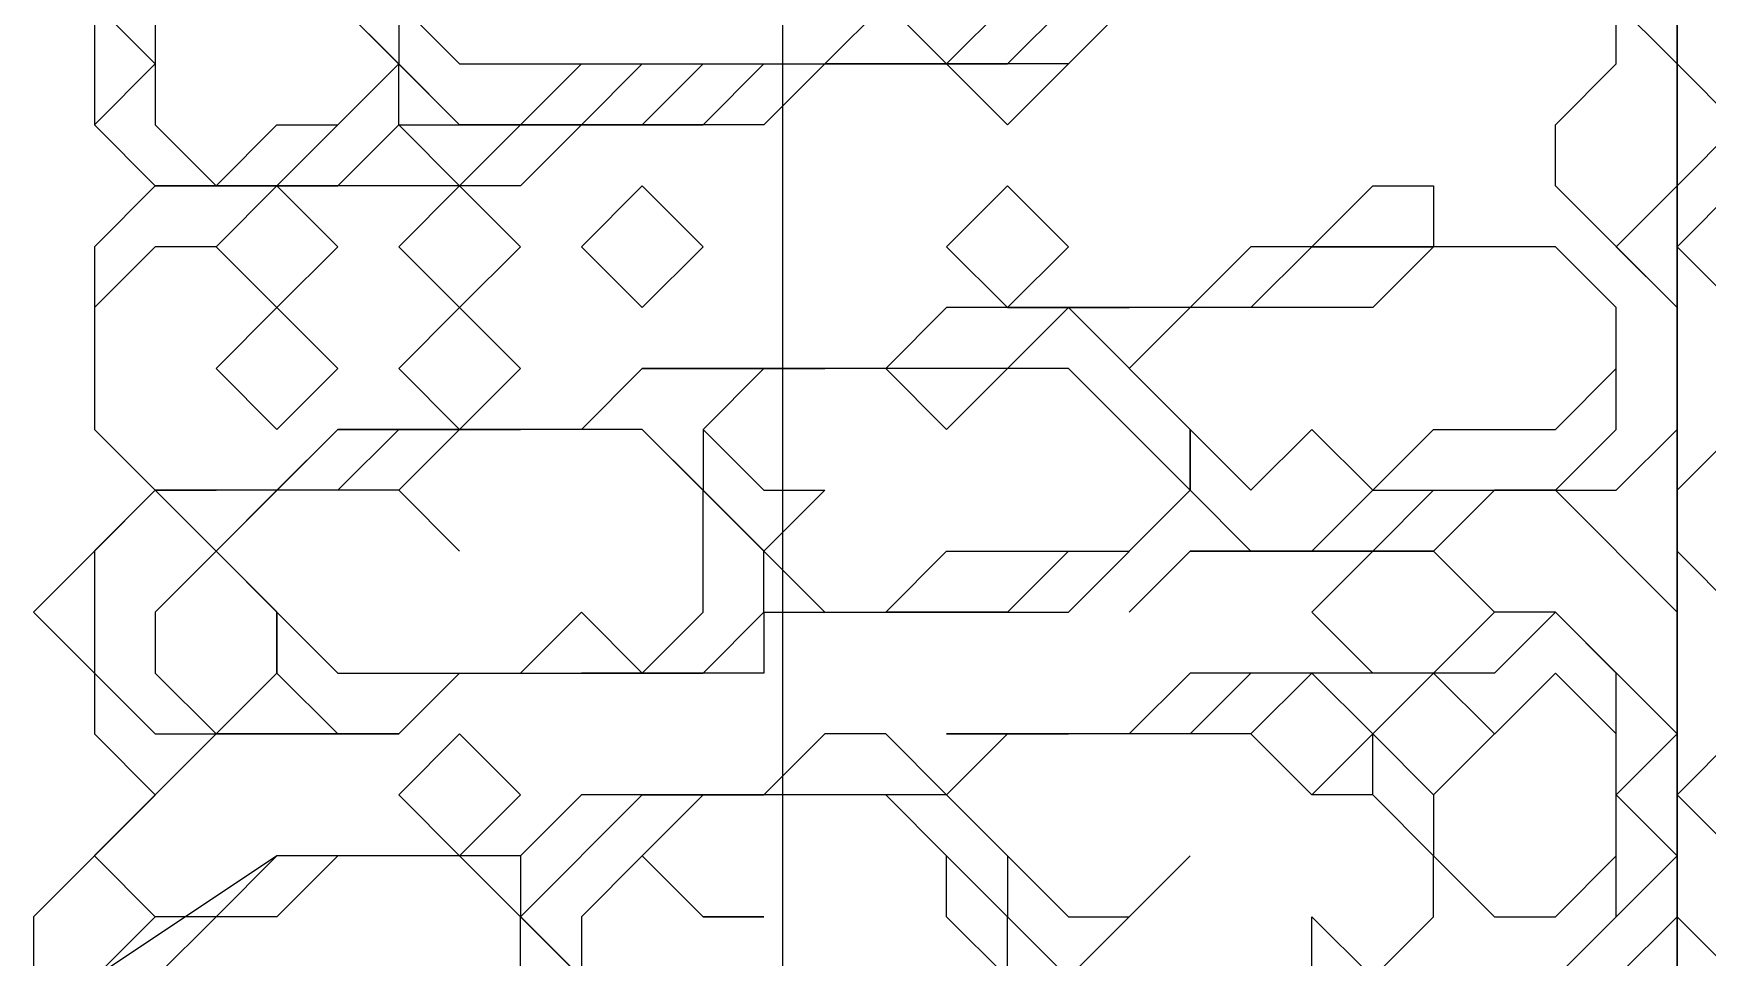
# Model space of a CAD drawing. Extents: x 46 to 224, y 52 to 151.
# Drawn here: x 92.67 to 109.04, y 88.32 to 97.35 of the extents above; entities that cross this region are included whole.
import ezdxf

# ---------------------------------------------------------------- set-up
doc = ezdxf.new("R2010")
doc.units = 0
doc.layers.add('OUTLINE', color=1, linetype='CONTINUOUS')

msp = doc.modelspace()

# ---------------------------------------------------------------- linework, layer by layer
for p, q in [((108.7437, 136.9326), (108.7437, 85.7421)), ((108.7437, 136.9326), (108.7437, 85.7421)), ((108.7437, 86.3373), (108.7437, 132.7659)), ((108.7437, 86.3373), (108.7437, 132.7659)), ((108.7437, 111.9326), (108.7437, 97.0516)), ((93.2675, 100.0278), (93.2675, 96.4564)), ((93.2675, 100.0278), (93.2675, 96.4564)), ((93.2675, 100.0278), (93.2675, 96.4564)), ((93.2675, 100.0278), (93.2675, 96.4564)), ((93.8627, 98.8373), (93.8627, 96.4564)), ((96.2437, 98.2421), (96.2437, 97.0516)), ((108.7437, 97.0516), (107.5532, 98.2421)), ((93.2675, 97.6468), (93.8627, 97.0516)), ((93.2675, 97.6468), (93.8627, 97.0516)), ((96.2437, 97.0516), (95.6484, 97.6468)), ((95.6484, 97.6468), (96.8389, 96.4564)), ((96.2437, 97.0516), (95.6484, 97.6468)), ((96.2437, 97.0516), (95.6484, 97.6468)), ((96.2437, 97.6468), (96.8389, 97.0516)), ((100.4103, 97.0516), (101.0056, 97.6468)), ((100.4103, 97.0516), (101.0056, 97.6468)), ((100.4103, 97.0516), (101.0056, 97.6468)), ((100.4103, 97.0516), (101.0056, 97.6468)), ((100.4103, 97.0516), (101.0056, 97.6468)), ((100.4103, 97.0516), (101.0056, 97.6468)), ((101.0056, 97.6468), (101.6008, 97.0516)), ((101.0056, 97.6468), (101.6008, 97.0516)), ((101.0056, 97.6468), (101.6008, 97.0516)), ((101.6008, 97.0516), (102.196, 97.6468)), ((102.196, 97.0516), (102.7913, 97.6468)), ((102.196, 97.0516), (102.7913, 97.6468)), ((103.3865, 97.6468), (102.196, 96.4564)), ((102.196, 97.0516), (102.7913, 97.6468)), ((103.3865, 97.6468), (102.196, 96.4564)), ((103.3865, 97.6468), (102.7913, 97.0516)), ((108.1484, 97.0516), (108.1484, 97.6468)), ((108.1484, 97.0516), (108.1484, 97.6468)), ((93.8627, 97.0516), (93.2675, 96.4564)), ((93.8627, 97.0516), (93.8627, 96.4564)), ((95.0532, 95.8611), (96.2437, 97.0516)), ((95.0532, 95.8611), (96.2437, 97.0516)), ((95.0532, 95.8611), (96.2437, 97.0516)), ((95.6484, 96.4564), (96.2437, 97.0516)), ((96.2437, 97.0516), (96.8389, 96.4564)), ((96.2437, 96.4564), (96.2437, 97.0516)), ((96.2437, 97.0516), (96.8389, 96.4564)), ((96.2437, 97.0516), (96.8389, 96.4564)), ((96.2437, 96.4564), (96.2437, 97.0516)), ((96.2437, 97.0516), (96.8389, 96.4564)), ((96.8389, 97.0516), (100.4103, 97.0516)), ((97.4341, 96.4564), (98.0294, 97.0516)), ((98.0294, 96.4564), (98.6246, 97.0516)), ((98.0294, 97.0516), (100.4103, 97.0516)), ((98.6246, 96.4564), (99.2198, 97.0516)), ((98.6246, 96.4564), (99.2198, 97.0516)), ((98.6246, 97.0516), (100.4103, 97.0516)), ((98.6246, 96.4564), (99.2198, 97.0516)), ((99.2198, 97.0516), (100.4103, 97.0516)), ((99.2198, 96.4564), (99.8151, 97.0516)), ((99.2198, 97.0516), (100.4103, 97.0516)), ((99.2198, 97.0516), (100.4103, 97.0516)), ((99.8151, 97.0516), (102.196, 97.0516)), ((100.4103, 97.0516), (99.8151, 96.4564)), ((100.4103, 97.0516), (99.8151, 96.4564)), ((100.4103, 97.0516), (99.8151, 96.4564)), ((100.4103, 97.0516), (101.6008, 97.0516)), ((101.0056, 97.0516), (100.4103, 97.0516)), ((102.7913, 97.0516), (100.4103, 97.0516)), ((101.6008, 97.0516), (100.4103, 97.0516)), ((101.6008, 97.0516), (100.4103, 97.0516)), ((101.6008, 97.0516), (101.0056, 97.0516)), ((101.6008, 97.0516), (102.196, 97.0516)), ((102.196, 96.4564), (101.6008, 97.0516)), ((101.6008, 97.0516), (102.196, 97.0516)), ((102.196, 96.4564), (101.6008, 97.0516)), ((107.5532, 96.4564), (108.1484, 97.0516)), ((107.5532, 96.4564), (108.1484, 97.0516)), ((108.7437, 97.0516), (109.3389, 96.4564)), ((108.7437, 96.4564), (108.7437, 97.0516)), ((93.2675, 96.4564), (93.8627, 95.8611)), ((93.2675, 96.4564), (93.8627, 95.8611)), ((93.2675, 96.4564), (93.8627, 95.8611)), ((93.2675, 96.4564), (93.8627, 95.8611)), ((93.2675, 96.4564), (93.8627, 95.8611)), ((93.8627, 96.4564), (94.4579, 95.8611)), ((93.8627, 96.4564), (94.4579, 95.8611)), ((94.4579, 95.8611), (95.0532, 96.4564)), ((95.0532, 96.4564), (95.6484, 96.4564)), ((95.6484, 95.8611), (96.2437, 96.4564)), ((96.2437, 96.4564), (95.6484, 95.8611)), ((95.6484, 95.8611), (96.2437, 96.4564)), ((95.6484, 95.8611), (96.2437, 96.4564)), ((96.2437, 96.4564), (99.2198, 96.4564)), ((96.8389, 95.8611), (96.2437, 96.4564)), ((96.8389, 96.4564), (98.6246, 96.4564)), ((96.8389, 96.4564), (98.6246, 96.4564)), ((97.4341, 96.4564), (96.8389, 96.4564)), ((97.4341, 96.4564), (96.8389, 95.8611)), ((96.8389, 96.4564), (98.6246, 96.4564)), ((96.8389, 96.4564), (98.0294, 96.4564)), ((96.8389, 96.4564), (97.4341, 96.4564)), ((96.8389, 96.4564), (98.6246, 96.4564)), ((98.6246, 96.4564), (97.4341, 96.4564)), ((99.8151, 96.4564), (97.4341, 96.4564)), ((98.0294, 96.4564), (97.4341, 95.8611)), ((98.0294, 96.4564), (97.4341, 95.8611)), ((99.8151, 96.4564), (98.0294, 96.4564)), ((99.8151, 96.4564), (98.0294, 96.4564)), ((107.5532, 95.8611), (107.5532, 96.4564)), ((107.5532, 95.8611), (107.5532, 96.4564)), ((109.3389, 96.4564), (108.7437, 95.8611)), ((108.7437, 95.8611), (108.7437, 96.4564)), ((93.8627, 95.8611), (93.2675, 95.2659)), ((93.8627, 95.8611), (95.0532, 95.8611)), ((93.8627, 95.8611), (95.6484, 95.8611)), ((95.6484, 95.8611), (93.8627, 95.8611)), ((93.8627, 95.8611), (95.6484, 95.8611)), ((93.8627, 95.8611), (95.0532, 95.8611)), ((93.8627, 95.8611), (95.6484, 95.8611)), ((95.0532, 95.8611), (94.4579, 95.2659)), ((95.0532, 95.8611), (94.4579, 95.2659)), ((94.4579, 95.8611), (95.0532, 95.8611)), ((95.0532, 95.8611), (94.4579, 95.2659)), ((95.6484, 95.2659), (95.0532, 95.8611)), ((97.4341, 95.8611), (95.0532, 95.8611)), ((97.4341, 95.8611), (95.0532, 95.8611)), ((96.8389, 95.8611), (96.2437, 95.2659)), ((97.4341, 95.2659), (96.8389, 95.8611)), ((98.6246, 95.8611), (98.0294, 95.2659)), ((99.2198, 95.2659), (98.6246, 95.8611)), ((102.196, 95.8611), (101.6008, 95.2659)), ((102.7913, 95.2659), (102.196, 95.8611)), ((105.1722, 95.2659), (105.7675, 95.8611)), ((105.1722, 95.2659), (105.7675, 95.8611)), ((105.7675, 95.8611), (106.3627, 95.8611)), ((105.7675, 95.8611), (106.3627, 95.8611)), ((106.3627, 95.8611), (106.3627, 95.2659)), ((106.3627, 95.8611), (106.3627, 95.2659)), ((108.7437, 94.6707), (107.5532, 95.8611)), ((108.7437, 94.6707), (107.5532, 95.8611)), ((108.1484, 95.2659), (108.7437, 95.8611)), ((108.7437, 95.8611), (108.7437, 88.7183)), ((109.3389, 95.8611), (108.7437, 95.2659)), ((109.3389, 95.8611), (108.7437, 95.2659)), ((93.2675, 95.2659), (93.2675, 93.4802)), ((93.8627, 95.2659), (93.2675, 94.6707)), ((93.8627, 95.2659), (93.2675, 94.6707)), ((94.4579, 95.2659), (93.8627, 95.2659)), ((94.4579, 95.2659), (93.8627, 95.2659)), ((94.4579, 95.2659), (95.0532, 94.6707)), ((95.0532, 94.6707), (95.6484, 95.2659)), ((96.2437, 95.2659), (96.8389, 94.6707)), ((96.8389, 94.6707), (97.4341, 95.2659)), ((98.0294, 95.2659), (98.6246, 94.6707)), ((98.6246, 94.6707), (99.2198, 95.2659)), ((101.6008, 95.2659), (102.196, 94.6707)), ((102.196, 94.6707), (102.7913, 95.2659)), ((104.577, 95.2659), (103.9818, 94.6707)), ((104.577, 95.2659), (103.9818, 94.6707)), ((107.5532, 95.2659), (104.577, 95.2659)), ((107.5532, 95.2659), (104.577, 95.2659)), ((105.1722, 95.2659), (104.577, 94.6707)), ((105.1722, 95.2659), (106.3627, 95.2659)), ((105.7675, 95.2659), (105.1722, 95.2659)), ((106.3627, 95.2659), (105.1722, 95.2659)), ((107.5532, 95.2659), (105.1722, 95.2659)), ((106.3627, 95.2659), (105.1722, 95.2659)), ((106.3627, 95.2659), (105.7675, 95.2659)), ((106.3627, 95.2659), (105.7675, 94.6707)), ((107.5532, 95.2659), (106.3627, 95.2659)), ((108.1484, 94.6707), (107.5532, 95.2659)), ((108.1484, 94.6707), (107.5532, 95.2659)), ((108.1484, 94.6707), (107.5532, 95.2659)), ((108.1484, 94.6707), (107.5532, 95.2659)), ((108.7437, 94.6707), (108.1484, 95.2659)), ((108.7437, 95.2659), (109.3389, 94.6707)), ((108.7437, 95.2659), (109.3389, 94.6707)), ((93.2675, 94.6707), (93.2675, 93.4802)), ((93.2675, 94.6707), (93.2675, 93.4802)), ((95.0532, 94.6707), (94.4579, 94.0754)), ((95.6484, 94.0754), (95.0532, 94.6707)), ((96.8389, 94.6707), (96.2437, 94.0754)), ((97.4341, 94.0754), (96.8389, 94.6707)), ((101.6008, 94.6707), (101.0056, 94.0754)), ((101.6008, 94.6707), (101.0056, 94.0754)), ((103.9818, 94.6707), (101.6008, 94.6707)), ((103.9818, 94.6707), (101.6008, 94.6707)), ((102.196, 94.6707), (103.3865, 94.6707)), ((102.7913, 94.6707), (102.196, 94.6707)), ((102.7913, 94.6707), (102.196, 94.0754)), ((102.196, 94.6707), (103.3865, 94.6707)), ((102.7913, 94.6707), (102.196, 94.6707)), ((103.3865, 94.6707), (102.7913, 94.6707)), ((103.9818, 93.4802), (102.7913, 94.6707)), ((103.3865, 94.6707), (102.7913, 94.6707)), ((103.9818, 94.6707), (103.3865, 94.0754)), ((103.9818, 94.6707), (103.3865, 94.0754)), ((104.577, 94.6707), (103.9818, 94.6707)), ((105.7675, 94.6707), (103.9818, 94.6707)), ((108.1484, 94.0754), (108.1484, 94.6707)), ((108.1484, 94.0754), (108.1484, 94.6707)), ((108.1484, 94.0754), (108.1484, 94.6707)), ((108.1484, 94.0754), (108.1484, 94.6707)), ((108.7437, 88.7183), (108.7437, 94.6707)), ((108.7437, 93.4802), (108.7437, 94.6707)), ((108.7437, 93.4802), (108.7437, 94.6707)), ((94.4579, 94.0754), (95.0532, 93.4802)), ((95.0532, 93.4802), (95.6484, 94.0754)), ((96.2437, 94.0754), (96.8389, 93.4802)), ((96.8389, 93.4802), (97.4341, 94.0754)), ((98.6246, 94.0754), (98.0294, 93.4802)), ((101.0056, 94.0754), (98.6246, 94.0754)), ((98.6246, 94.0754), (100.4103, 94.0754)), ((99.2198, 94.0754), (98.6246, 94.0754)), ((98.6246, 94.0754), (100.4103, 94.0754)), ((99.2198, 94.0754), (98.6246, 94.0754)), ((100.4103, 94.0754), (99.2198, 94.0754)), ((99.8151, 94.0754), (99.2198, 93.4802)), ((99.8151, 94.0754), (99.2198, 93.4802)), ((99.8151, 94.0754), (99.2198, 93.4802)), ((100.4103, 94.0754), (99.2198, 94.0754)), ((101.0056, 94.0754), (99.8151, 94.0754)), ((102.196, 94.0754), (99.8151, 94.0754)), ((101.0056, 94.0754), (99.8151, 94.0754)), ((101.6008, 93.4802), (101.0056, 94.0754)), ((102.196, 94.0754), (101.6008, 93.4802)), ((102.7913, 94.0754), (102.196, 94.0754)), ((103.9818, 92.8849), (102.7913, 94.0754)), ((103.3865, 94.0754), (103.9818, 93.4802)), ((103.3865, 94.0754), (104.577, 92.8849)), ((107.5532, 93.4802), (108.1484, 94.0754)), ((108.1484, 93.4802), (108.1484, 94.0754)), ((108.1484, 93.4802), (108.1484, 94.0754)), ((108.1484, 93.4802), (108.1484, 94.0754)), ((93.2675, 93.4802), (93.8627, 92.8849)), ((93.2675, 93.4802), (93.8627, 92.8849)), ((93.2675, 93.4802), (93.8627, 92.8849)), ((95.6484, 93.4802), (94.4579, 92.2897)), ((95.6484, 93.4802), (95.0532, 92.8849)), ((98.0294, 93.4802), (95.6484, 93.4802)), ((95.6484, 93.4802), (97.4341, 93.4802)), ((96.2437, 93.4802), (95.6484, 93.4802)), ((98.6246, 93.4802), (95.6484, 93.4802)), ((96.2437, 93.4802), (95.6484, 92.8849)), ((95.6484, 93.4802), (97.4341, 93.4802)), ((96.2437, 93.4802), (95.6484, 93.4802)), ((96.2437, 93.4802), (97.4341, 93.4802)), ((96.8389, 93.4802), (96.2437, 93.4802)), ((97.4341, 93.4802), (96.2437, 93.4802)), ((98.6246, 93.4802), (96.2437, 93.4802)), ((96.8389, 93.4802), (96.2437, 92.8849)), ((97.4341, 93.4802), (96.2437, 93.4802)), ((97.4341, 93.4802), (96.8389, 93.4802)), ((98.6246, 93.4802), (96.8389, 93.4802)), ((99.8151, 92.2897), (98.6246, 93.4802)), ((99.2198, 92.8849), (98.6246, 93.4802)), ((99.2198, 92.8849), (98.6246, 93.4802)), ((99.2198, 93.4802), (99.2198, 92.8849)), ((99.2198, 93.4802), (99.2198, 92.8849)), ((99.2198, 93.4802), (99.8151, 92.8849)), ((103.9818, 92.8849), (103.9818, 93.4802)), ((103.9818, 93.4802), (103.9818, 92.8849)), ((103.9818, 92.8849), (103.9818, 93.4802)), ((103.9818, 93.4802), (103.9818, 92.8849)), ((103.9818, 93.4802), (103.9818, 92.8849)), ((103.9818, 92.8849), (103.9818, 93.4802)), ((104.577, 92.8849), (105.1722, 93.4802)), ((105.1722, 93.4802), (105.7675, 92.8849)), ((105.7675, 92.8849), (106.3627, 93.4802)), ((106.3627, 93.4802), (107.5532, 93.4802)), ((107.5532, 92.8849), (108.1484, 93.4802)), ((107.5532, 92.8849), (108.1484, 93.4802)), ((107.5532, 92.8849), (108.1484, 93.4802)), ((108.1484, 92.8849), (108.7437, 93.4802)), ((108.1484, 92.8849), (108.7437, 93.4802)), ((109.3389, 93.4802), (108.7437, 92.8849)), ((109.3389, 93.4802), (108.7437, 92.8849)), ((93.8627, 92.8849), (92.6722, 91.6945)), ((93.8627, 92.8849), (93.2675, 92.2897)), ((93.8627, 92.8849), (93.2675, 92.2897)), ((93.8627, 92.8849), (93.2675, 92.2897)), ((93.8627, 92.8849), (93.2675, 92.2897)), ((95.0532, 92.8849), (93.8627, 92.8849)), ((93.8627, 92.8849), (94.4579, 92.8849)), ((94.4579, 92.8849), (93.8627, 92.8849)), ((93.8627, 92.8849), (94.4579, 92.8849)), ((94.4579, 92.8849), (93.8627, 92.8849)), ((94.4579, 92.2897), (93.8627, 92.8849)), ((93.8627, 92.8849), (94.4579, 92.8849)), ((94.4579, 92.8849), (93.8627, 92.8849)), ((95.0532, 92.8849), (94.4579, 92.2897)), ((95.0532, 92.8849), (94.4579, 92.2897)), ((95.6484, 92.8849), (95.0532, 92.8849)), ((96.2437, 92.8849), (95.0532, 92.8849)), ((96.2437, 92.8849), (96.8389, 92.2897)), ((96.8389, 92.2897), (96.2437, 92.8849)), ((99.2198, 92.8849), (100.4103, 91.6945)), ((99.2198, 92.2897), (99.2198, 92.8849)), ((99.2198, 92.8849), (100.4103, 91.6945)), ((99.2198, 92.2897), (99.2198, 92.8849)), ((99.8151, 92.8849), (100.4103, 92.8849)), ((100.4103, 92.8849), (99.8151, 92.2897)), ((102.7913, 91.6945), (103.9818, 92.8849)), ((103.3865, 92.2897), (103.9818, 92.8849)), ((103.3865, 92.2897), (103.9818, 92.8849)), ((103.3865, 92.2897), (103.9818, 92.8849)), ((103.9818, 92.8849), (104.577, 92.2897)), ((103.9818, 92.8849), (104.577, 92.2897)), ((103.9818, 92.8849), (104.577, 92.2897)), ((105.1722, 92.2897), (105.7675, 92.8849)), ((105.7675, 92.2897), (106.3627, 92.8849)), ((105.7675, 92.2897), (106.3627, 92.8849)), ((105.7675, 92.8849), (107.5532, 92.8849)), ((106.3627, 92.8849), (107.5532, 92.8849)), ((106.9579, 92.8849), (106.3627, 92.2897)), ((106.3627, 92.2897), (106.9579, 92.8849)), ((106.3627, 92.8849), (107.5532, 92.8849)), ((106.9579, 92.8849), (106.3627, 92.2897)), ((106.3627, 92.2897), (106.9579, 92.8849)), ((107.5532, 92.8849), (106.9579, 92.8849)), ((106.9579, 92.8849), (108.1484, 92.8849)), ((107.5532, 92.8849), (106.9579, 92.8849)), ((106.9579, 92.8849), (108.1484, 92.8849)), ((108.7437, 91.6945), (107.5532, 92.8849)), ((108.7437, 91.6945), (107.5532, 92.8849)), ((108.7437, 92.8849), (108.7437, 92.2897)), ((108.7437, 92.8849), (108.7437, 92.2897)), ((93.2675, 92.2897), (93.2675, 91.0992)), ((93.2675, 92.2897), (93.2675, 91.0992)), ((93.2675, 92.2897), (93.2675, 91.0992)), ((93.2675, 92.2897), (93.2675, 91.0992)), ((94.4579, 92.2897), (93.8627, 91.6945)), ((94.4579, 92.2897), (93.8627, 91.6945)), ((95.0532, 91.6945), (94.4579, 92.2897)), ((94.4579, 92.2897), (95.0532, 91.6945)), ((94.4579, 92.2897), (95.6484, 91.0992)), ((95.0532, 91.6945), (94.4579, 92.2897)), ((94.4579, 92.2897), (95.6484, 91.0992)), ((95.0532, 91.6945), (94.4579, 92.2897)), ((99.2198, 91.6945), (99.2198, 92.2897)), ((99.2198, 91.6945), (99.2198, 92.2897)), ((99.8151, 91.6945), (99.8151, 92.2897)), ((99.8151, 92.2897), (100.4103, 91.6945)), ((101.0056, 91.6945), (101.6008, 92.2897)), ((101.6008, 92.2897), (103.3865, 92.2897)), ((102.196, 91.6945), (102.7913, 92.2897)), ((102.196, 91.6945), (102.7913, 92.2897)), ((102.7913, 92.2897), (103.3865, 92.2897)), ((102.7913, 92.2897), (103.3865, 92.2897)), ((103.9818, 92.2897), (103.3865, 91.6945)), ((103.3865, 91.6945), (103.9818, 92.2897)), ((103.9818, 92.2897), (103.3865, 91.6945)), ((103.3865, 91.6945), (103.9818, 92.2897)), ((103.9818, 92.2897), (105.7675, 92.2897)), ((104.577, 92.2897), (103.9818, 92.2897)), ((106.3627, 92.2897), (103.9818, 92.2897)), ((103.9818, 92.2897), (106.3627, 92.2897)), ((106.3627, 92.2897), (103.9818, 92.2897)), ((103.9818, 92.2897), (106.3627, 92.2897)), ((104.577, 92.2897), (105.7675, 92.2897)), ((105.7675, 92.2897), (104.577, 92.2897)), ((104.577, 92.2897), (105.7675, 92.2897)), ((104.577, 92.2897), (105.1722, 92.2897)), ((105.7675, 92.2897), (105.1722, 91.6945)), ((106.3627, 92.2897), (105.7675, 92.2897)), ((106.9579, 91.6945), (106.3627, 92.2897)), ((108.7437, 92.2897), (109.3389, 91.6945)), ((108.7437, 92.2897), (109.3389, 91.6945)), ((92.6722, 91.6945), (93.2675, 91.0992)), ((93.8627, 91.6945), (93.8627, 91.0992)), ((93.8627, 91.6945), (93.8627, 91.0992)), ((95.0532, 91.0992), (95.0532, 91.6945)), ((95.0532, 91.6945), (95.0532, 91.0992)), ((95.0532, 91.0992), (95.0532, 91.6945)), ((95.0532, 91.0992), (95.0532, 91.6945)), ((97.4341, 91.0992), (98.0294, 91.6945)), ((98.0294, 91.6945), (98.6246, 91.0992)), ((98.6246, 91.0992), (99.2198, 91.6945)), ((98.6246, 91.0992), (99.2198, 91.6945)), ((99.2198, 91.0992), (99.8151, 91.6945)), ((99.2198, 91.0992), (99.8151, 91.6945)), ((99.2198, 91.0992), (99.8151, 91.6945)), ((99.2198, 91.0992), (99.8151, 91.6945)), ((99.8151, 91.6945), (102.7913, 91.6945)), ((99.8151, 91.6945), (99.8151, 91.0992)), ((99.8151, 91.6945), (99.8151, 91.0992)), ((100.4103, 91.6945), (102.196, 91.6945)), ((100.4103, 91.6945), (102.196, 91.6945)), ((100.4103, 91.6945), (101.0056, 91.6945)), ((101.0056, 91.6945), (102.196, 91.6945)), ((101.6008, 91.6945), (101.0056, 91.6945)), ((101.0056, 91.6945), (102.196, 91.6945)), ((101.6008, 91.6945), (101.0056, 91.6945)), ((101.0056, 91.6945), (102.196, 91.6945)), ((101.6008, 91.6945), (101.0056, 91.6945)), ((102.196, 91.6945), (101.6008, 91.6945)), ((102.196, 91.6945), (101.6008, 91.6945)), ((102.196, 91.6945), (101.6008, 91.6945)), ((105.1722, 91.6945), (105.7675, 91.0992)), ((106.9579, 91.6945), (106.3627, 91.0992)), ((107.5532, 91.6945), (106.9579, 91.6945)), ((107.5532, 91.6945), (106.9579, 91.6945)), ((107.5532, 91.6945), (106.9579, 91.0992)), ((108.7437, 90.504), (107.5532, 91.6945)), ((108.1484, 91.0992), (107.5532, 91.6945)), ((108.1484, 91.0992), (107.5532, 91.6945)), ((108.7437, 88.7183), (108.7437, 91.6945)), ((108.7437, 88.7183), (108.7437, 91.6945)), ((93.2675, 91.0992), (93.8627, 90.504)), ((93.2675, 91.0992), (93.2675, 90.504)), ((93.2675, 91.0992), (93.8627, 90.504)), ((93.2675, 91.0992), (93.8627, 90.504)), ((93.2675, 91.0992), (93.8627, 90.504)), ((93.8627, 91.0992), (94.4579, 90.504)), ((93.8627, 91.0992), (94.4579, 90.504)), ((94.4579, 90.504), (95.0532, 91.0992)), ((94.4579, 90.504), (95.0532, 91.0992)), ((94.4579, 90.504), (95.0532, 91.0992)), ((95.0532, 91.0992), (95.6484, 90.504)), ((95.6484, 91.0992), (98.6246, 91.0992)), ((95.6484, 91.0992), (97.4341, 91.0992)), ((96.2437, 90.504), (96.8389, 91.0992)), ((96.2437, 90.504), (96.8389, 91.0992)), ((96.8389, 91.0992), (99.2198, 91.0992)), ((96.8389, 91.0992), (99.2198, 91.0992)), ((99.8151, 91.0992), (98.0294, 91.0992)), ((98.0294, 91.0992), (99.2198, 91.0992)), ((99.8151, 91.0992), (98.0294, 91.0992)), ((98.0294, 91.0992), (99.2198, 91.0992)), ((103.9818, 91.0992), (103.3865, 90.504)), ((105.7675, 91.0992), (103.9818, 91.0992)), ((104.577, 91.0992), (103.9818, 90.504)), ((104.577, 91.0992), (103.9818, 90.504)), ((106.3627, 91.0992), (104.577, 91.0992)), ((105.1722, 91.0992), (104.577, 91.0992)), ((105.1722, 91.0992), (104.577, 90.504)), ((105.7675, 90.504), (105.1722, 91.0992)), ((105.7675, 90.504), (105.1722, 91.0992)), ((106.3627, 91.0992), (105.7675, 90.504)), ((106.3627, 91.0992), (105.7675, 90.504)), ((106.9579, 91.0992), (106.3627, 91.0992)), ((106.9579, 90.504), (106.3627, 91.0992)), ((107.5532, 91.0992), (106.3627, 89.9088)), ((108.1484, 90.504), (107.5532, 91.0992)), ((108.1484, 90.504), (108.1484, 91.0992)), ((108.1484, 90.504), (108.1484, 91.0992)), ((93.2675, 90.504), (93.8627, 89.9088)), ((94.4579, 90.504), (93.2675, 89.3135)), ((94.4579, 90.504), (93.2675, 89.3135)), ((93.8627, 90.504), (96.2437, 90.504)), ((93.8627, 90.504), (96.2437, 90.504)), ((93.8627, 90.504), (94.4579, 90.504)), ((93.8627, 90.504), (96.2437, 90.504)), ((96.2437, 90.504), (94.4579, 90.504)), ((96.2437, 90.504), (94.4579, 90.504)), ((95.0532, 90.504), (96.2437, 90.504)), ((95.6484, 90.504), (95.0532, 90.504)), ((96.2437, 90.504), (95.6484, 90.504)), ((95.6484, 90.504), (96.2437, 90.504)), ((96.8389, 90.504), (96.2437, 89.9088)), ((97.4341, 89.9088), (96.8389, 90.504)), ((100.4103, 90.504), (99.8151, 89.9088)), ((101.0056, 90.504), (100.4103, 90.504)), ((101.6008, 89.9088), (101.0056, 90.504)), ((102.196, 90.504), (101.6008, 89.9088)), ((101.6008, 90.504), (102.7913, 90.504)), ((102.196, 90.504), (101.6008, 90.504)), ((102.196, 90.504), (101.6008, 89.9088)), ((102.196, 90.504), (101.6008, 89.9088)), ((102.196, 90.504), (101.6008, 89.9088)), ((101.6008, 90.504), (102.7913, 90.504)), ((102.196, 90.504), (101.6008, 90.504)), ((103.3865, 90.504), (102.196, 90.504)), ((102.7913, 90.504), (102.196, 90.504)), ((103.9818, 90.504), (102.196, 90.504)), ((103.9818, 90.504), (102.196, 90.504)), ((104.577, 90.504), (102.196, 90.504)), ((102.7913, 90.504), (102.196, 90.504)), ((104.577, 90.504), (105.1722, 89.9088)), ((105.1722, 89.9088), (104.577, 90.504)), ((105.1722, 89.9088), (105.7675, 90.504)), ((105.7675, 90.504), (106.3627, 89.9088)), ((105.7675, 89.9088), (105.7675, 90.504)), ((105.7675, 90.504), (106.3627, 89.9088)), ((106.3627, 89.9088), (106.9579, 90.504)), ((108.1484, 89.9088), (108.7437, 90.504)), ((108.1484, 88.7183), (108.1484, 90.504)), ((108.1484, 89.3135), (108.1484, 90.504)), ((108.1484, 89.9088), (108.1484, 90.504)), ((109.3389, 90.504), (108.7437, 89.9088)), ((109.3389, 90.504), (108.7437, 89.9088)), ((109.3389, 90.504), (108.7437, 89.9088)), ((109.3389, 90.504), (108.7437, 89.9088)), ((93.8627, 89.9088), (92.6722, 88.7183)), ((96.2437, 89.9088), (96.8389, 89.3135)), ((96.8389, 89.3135), (97.4341, 89.9088)), ((98.0294, 89.9088), (97.4341, 89.3135)), ((98.0294, 89.9088), (97.4341, 89.3135)), ((98.6246, 89.9088), (97.4341, 88.7183)), ((99.8151, 89.9088), (98.0294, 89.9088)), ((101.6008, 89.9088), (98.0294, 89.9088)), ((98.6246, 89.9088), (99.8151, 89.9088)), ((99.2198, 89.9088), (98.6246, 89.9088)), ((101.0056, 89.9088), (98.6246, 89.9088)), ((99.2198, 89.9088), (98.6246, 89.3135)), ((98.6246, 89.9088), (99.8151, 89.9088)), ((99.2198, 89.9088), (98.6246, 89.9088)), ((99.8151, 89.9088), (99.2198, 89.9088)), ((101.0056, 89.9088), (99.2198, 89.9088)), ((99.8151, 89.9088), (99.2198, 89.9088)), ((101.6008, 89.3135), (101.0056, 89.9088)), ((101.6008, 89.3135), (101.0056, 89.9088)), ((101.6008, 89.9088), (102.196, 89.3135)), ((101.6008, 89.9088), (102.7913, 88.7183)), ((105.7675, 89.9088), (105.1722, 89.9088)), ((106.3627, 89.3135), (105.7675, 89.9088)), ((106.3627, 89.3135), (105.7675, 89.9088)), ((106.3627, 89.9088), (106.3627, 89.3135)), ((106.3627, 89.9088), (106.3627, 89.3135)), ((108.7437, 89.3135), (108.1484, 89.9088)), ((108.1484, 89.3135), (108.1484, 89.9088)), ((108.7437, 89.9088), (109.9341, 88.7183)), ((108.7437, 89.9088), (109.9341, 88.7183)), ((108.7437, 89.9088), (109.9341, 88.7183)), ((108.7437, 89.9088), (109.9341, 88.7183)), ((95.0532, 89.3135), (93.2675, 88.123)), ((93.2675, 89.3135), (93.8627, 88.7183)), ((93.2675, 89.3135), (93.8627, 88.7183)), ((95.0532, 89.3135), (94.4579, 88.7183)), ((95.0532, 89.3135), (94.4579, 88.7183)), ((97.4341, 89.3135), (95.0532, 89.3135)), ((96.8389, 89.3135), (95.0532, 89.3135)), ((96.8389, 89.3135), (95.0532, 89.3135)), ((95.6484, 89.3135), (95.0532, 88.7183)), ((96.8389, 89.3135), (95.6484, 89.3135)), ((98.0294, 88.123), (96.8389, 89.3135)), ((98.6246, 87.5278), (96.8389, 89.3135)), ((97.4341, 88.7183), (96.8389, 89.3135)), ((97.4341, 89.3135), (97.4341, 88.7183)), ((98.6246, 89.3135), (98.0294, 88.7183)), ((98.6246, 89.3135), (99.2198, 88.7183)), ((99.2198, 88.7183), (98.6246, 89.3135)), ((102.196, 88.7183), (101.6008, 89.3135)), ((101.6008, 88.7183), (101.6008, 89.3135)), ((102.196, 89.3135), (102.196, 88.7183)), ((103.9818, 89.3135), (102.7913, 88.123)), ((103.3865, 88.7183), (103.9818, 89.3135)), ((106.3627, 89.3135), (106.9579, 88.7183)), ((106.3627, 88.7183), (106.3627, 89.3135)), ((106.3627, 89.3135), (106.9579, 88.7183)), ((106.3627, 88.7183), (106.3627, 89.3135)), ((107.5532, 88.123), (108.7437, 89.3135)), ((107.5532, 88.7183), (108.1484, 89.3135)), ((107.5532, 88.7183), (108.1484, 89.3135)), ((92.6722, 88.7183), (92.6722, 87.5278)), ((93.8627, 88.7183), (93.2675, 88.123)), ((93.8627, 88.7183), (93.2675, 88.123)), ((93.8627, 88.7183), (93.2675, 88.123)), ((93.8627, 88.7183), (93.2675, 88.123)), ((94.4579, 88.7183), (93.8627, 88.7183)), ((94.4579, 88.7183), (93.8627, 88.7183)), ((94.4579, 88.7183), (93.8627, 88.123)), ((95.0532, 88.7183), (94.4579, 88.7183)), ((97.4341, 88.7183), (98.0294, 88.123)), ((97.4341, 88.7183), (99.2198, 86.9326)), ((97.4341, 88.123), (97.4341, 88.7183)), ((98.0294, 88.7183), (98.0294, 88.123)), ((99.2198, 88.7183), (99.8151, 88.7183)), ((99.8151, 88.7183), (99.2198, 88.7183)), ((102.196, 88.123), (101.6008, 88.7183)), ((102.196, 88.7183), (103.3865, 87.5278)), ((102.196, 87.5278), (102.196, 88.7183)), ((102.7913, 88.7183), (103.3865, 88.7183)), ((105.1722, 88.123), (105.1722, 88.7183)), ((105.1722, 88.7183), (105.7675, 88.123)), ((105.7675, 88.123), (106.3627, 88.7183)), ((105.7675, 88.123), (106.3627, 88.7183)), ((106.9579, 88.7183), (107.5532, 88.7183)), ((106.9579, 88.7183), (107.5532, 88.7183)), ((107.5532, 88.123), (108.1484, 88.7183)), ((108.1484, 88.123), (108.7437, 88.7183)), ((108.1484, 88.123), (108.7437, 88.7183)), ((108.1484, 88.123), (108.7437, 88.7183)), ((108.7437, 88.7183), (109.3389, 88.123))]:
    msp.add_line(p, q)
at = {"layer": 'OUTLINE', "color": 1}
msp.add_line((100, 55), (100, 120), dxfattribs=at)

doc.saveas('drawing.dxf')
